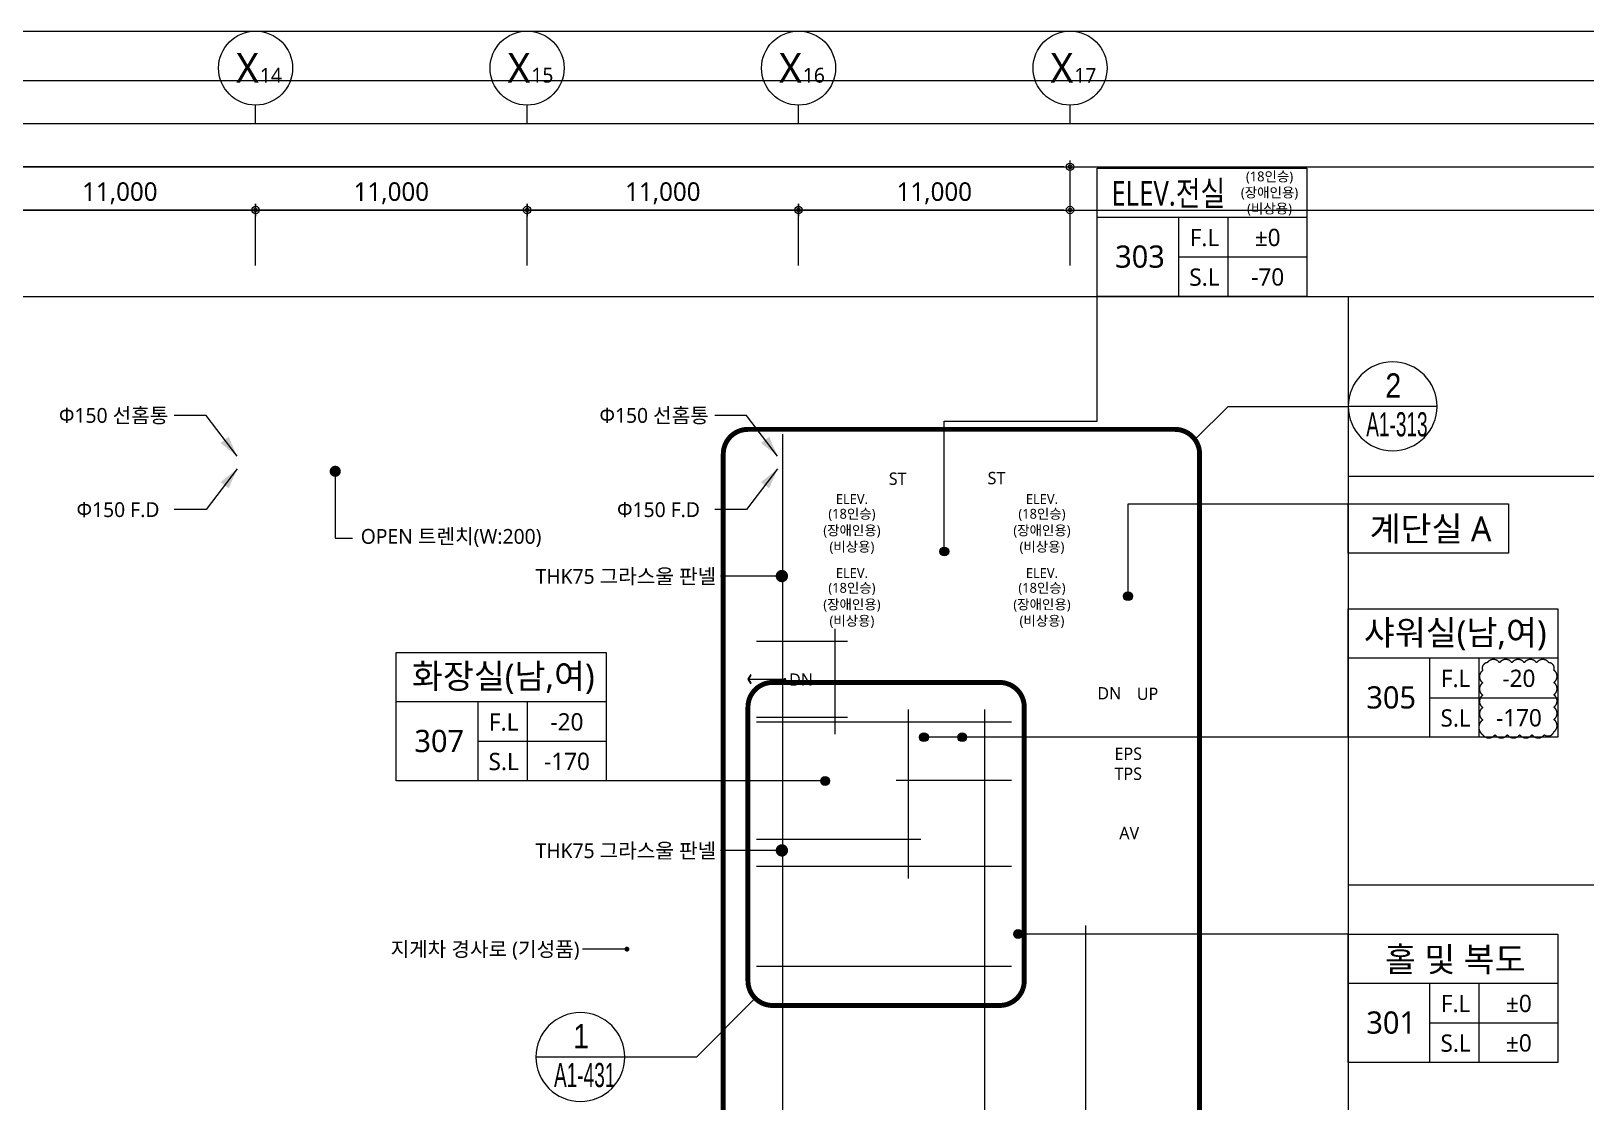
# Model space of a CAD drawing. Header units: millimetres. Extents: x 45782458 to 46215946, y 191740 to 1509539.
# Drawn here: x 46089677 to 46152674, y 718048 to 761440 of the extents above; entities that cross this region are included whole.
import ezdxf
from ezdxf.enums import TextEntityAlignment as Align

# ---------------------------------------------------------------- set-up
doc = ezdxf.new("R2010")
doc.units = ezdxf.units.MM
doc.header["$LTSCALE"] = 1000
doc.header["$MEASUREMENT"] = 0
doc.header["$PDSIZE"] = -10
for name, pattern in [('ACAD_ISO03W100', [30, 12, -18]), ('CEN', [62, 60, -1, 0, -1]), ('SYM$0$DASHDOT', [1, 0.5, -0.25, 0, -0.25])]:
    doc.linetypes.add(name, pattern=pattern)
doc.layers.get('0').update_dxf_attribs({"linetype": 'CONTINUOUS'})
doc.layers.get('Defpoints').update_dxf_attribs({"color": 171, "linetype": 'CONTINUOUS'})
for name, color, linetype in [('cen', 14, 'CONTINUOUS'), ('Center(AR)', 30, 'CEN'), ('DIM', 7, 'CONTINUOUS'), ('LED', 7, 'CONTINUOUS'), ('NDIM', 7, 'CONTINUOUS'), ('SYM(AXIS)', 7, 'CONTINUOUS'), ('SYM(STAIR)', 251, 'CONTINUOUS'), ('TEXT(AXIS)', 2, 'CONTINUOUS'), ('TEXT(MIN)', 7, 'CONTINUOUS'), ('TEXT(노트)', 7, 'CONTINUOUS'), ('TEXT(실명)', 3, 'CONTINUOUS'), ('TEXT-기입', 6, 'CONTINUOUS'), ('TITLE', 7, 'CONTINUOUS'), ('구간정리', 6, 'CONTINUOUS'), ('구간정리-TEXT', 3, 'CONTINUOUS')]:
    doc.layers.add(name, color=color, linetype=linetype)
doc.layers.add('VE변경사항적용-20220616', color=10, linetype='CONTINUOUS', plot=False)
doc.styles.add('CGS', font='cgse', dxfattribs={"bigfont": 'cgs'})
doc.styles.add('SYM$0$ARIAL', font='arial.ttf')
doc.styles.add('SYM$0$돋움', font='', dxfattribs={"width": 0.9})
doc.styles.add('TE', font='malgun_0.ttf')
doc.styles.add('궁서체', font='')
doc.styles.add('나눔바른고딕', font='NanumBarunGothic.ttf')
doc.styles.get('SYM$0$돋움').set_extended_font_data('Dotum')
doc.styles.get('궁서체').set_extended_font_data('GungsuhChe')
doc.dimstyles.new('BA', dxfattribs={"dimscale": 500, "dimtxt": 3, "dimasz": 1, "dimexe": 1, "dimexo": 5, "dimgap": 0.9, "dimtad": 1, "dimdec": 0, "dimdsep": 46, "dimlunit": 6, "dimtxsty": 'TE', "dimblk": 'DDD', "dimcen": 2.5, "dimclrd": 256, "dimclre": 256, "dimclrt": 3, "dimazin": 2, "dimtfac": 1, "dimtdec": 0, "dimtix": 1, "dimtmove": 2, "dimatfit": 3, "dimldrblk": 'DDD', "dimfxl": 1, "dimtolj": 1, "dimtzin": 0, "dimarcsym": 2})
doc.dimstyles.new('CPDIM1', dxfattribs={"dimtxt": 3, "dimasz": 2.5, "dimexe": 1.25, "dimexo": 5, "dimgap": 1.5, "dimtad": 1, "dimdec": 0, "dimzin": 1, "dimdsep": 46, "dimlunit": 6, "dimtxsty": '궁서체', "dimblk1": 'Z_DOT', "dimblk2": 'Z_DOT', "dimsah": 1, "dimcen": 2.5, "dimadec": 0, "dimazin": 0, "dimtfac": 1, "dimtdec": 0, "dimtix": 1, "dimtmove": 2, "dimatfit": 3, "dimldrblk": 'Z_DOT', "dimfxl": 1, "dimtolj": 1, "dimtzin": 1, "dimarcsym": 0})
doc.dimstyles.new('NDIM 1200', dxfattribs={"dimscale": 500, "dimtxt": 3, "dimasz": 1, "dimexe": 2, "dimexo": 2, "dimgap": 1, "dimtad": 1, "dimdec": 0, "dimdsep": 46, "dimtxsty": 'CGS', "dimblk": 'DOT0', "dimcen": 1, "dimdle": 8, "dimclrd": 2, "dimclre": 2, "dimclrt": 2, "dimadec": 0, "dimazin": 0, "dimtfac": 1, "dimtdec": 0, "dimtix": 1, "dimtmove": 2, "dimatfit": 3, "dimldrblk": 'DOT0', "dimfxl": 1, "dimtolj": 1, "dimtzin": 0, "dimlwd": -1, "dimlwe": -1, "dimarcsym": 0})

# ---------------------------------------------------------------- blocks, each defined once
blk = doc.blocks.new('DDD')
at = {"layer": 'DIM', "color": 0}
for p, q in [((-1, 0), (1, 0)), ((0, -1), (0, 1))]:
    blk.add_line(p, q, dxfattribs=at)
for radius in [0.6, 0.3]:
    blk.add_circle((0, 0), radius, dxfattribs=at)
blk = doc.blocks.new('*D365')
at = {"layer": 'Defpoints', "color": 0, "ltscale": 0.4, "transparency": 16777216}
for p in [(46087772, 754190), (46087772, 750690), (46098772, 750690)]:
    blk.add_point(p, dxfattribs=at)
at = {"layer": 'NDIM', "lineweight": -2, "ltscale": 0.4, "transparency": 16777216}
for p, q in [((46087772, 751940), (46087772, 754440)), ((46098522, 754190), (46088022, 754190)), ((46098772, 751940), (46098772, 754440))]:
    blk.add_line(p, q, dxfattribs=at)
at = {"layer": 'NDIM', "lineweight": -2, "ltscale": 0.4, "transparency": 16777216, "xscale": 250, "yscale": 250, "zscale": 250, "rotation": 180}
blk.add_blockref('DDD', (46087772, 754190), dxfattribs=at)
at = {"layer": 'NDIM', "lineweight": -2, "ltscale": 0.4, "transparency": 16777216, "xscale": 250, "yscale": 250, "zscale": 250}
blk.add_blockref('DDD', (46098772, 754190), dxfattribs=at)
at = {"layer": 'NDIM', "color": 3, "ltscale": 0.4, "transparency": 16777216, "insert": (46093272, 754868), "char_height": 750, "attachment_point": 5, "style": 'TE'}
blk.add_mtext('\\A1;11,000', dxfattribs=at)
blk = doc.blocks.new('*D366')
at = {"layer": 'Defpoints', "color": 0, "ltscale": 0.4, "transparency": 16777216}
for p in [(46098772, 754190), (46098772, 750690), (46109772, 750690)]:
    blk.add_point(p, dxfattribs=at)
at = {"layer": 'NDIM', "lineweight": -2, "ltscale": 0.4, "transparency": 16777216}
for p, q in [((46098772, 751940), (46098772, 754440)), ((46109522, 754190), (46099022, 754190)), ((46109772, 751940), (46109772, 754440))]:
    blk.add_line(p, q, dxfattribs=at)
at = {"layer": 'NDIM', "lineweight": -2, "ltscale": 0.4, "transparency": 16777216, "xscale": 250, "yscale": 250, "zscale": 250, "rotation": 180}
blk.add_blockref('DDD', (46098772, 754190), dxfattribs=at)
at = {"layer": 'NDIM', "lineweight": -2, "ltscale": 0.4, "transparency": 16777216, "xscale": 250, "yscale": 250, "zscale": 250}
blk.add_blockref('DDD', (46109772, 754190), dxfattribs=at)
at = {"layer": 'NDIM', "color": 3, "ltscale": 0.4, "transparency": 16777216, "insert": (46104272, 754868), "char_height": 750, "attachment_point": 5, "style": 'TE'}
blk.add_mtext('\\A1;11,000', dxfattribs=at)
blk = doc.blocks.new('A$C2F20087E')
at = {"layer": 'SYM(AXIS)'}
blk.add_line((600, 0), (600, 300), dxfattribs=at)
blk.add_circle((600, 900), 600, dxfattribs=at)
blk = doc.blocks.new('*D367')
at = {"layer": 'Defpoints', "color": 0, "ltscale": 0.4, "transparency": 16777216}
for p in [(46109772, 754190), (46109772, 750690), (46120772, 750690)]:
    blk.add_point(p, dxfattribs=at)
at = {"layer": 'NDIM', "lineweight": -2, "ltscale": 0.4, "transparency": 16777216}
for p, q in [((46109772, 751940), (46109772, 754440)), ((46120522, 754190), (46110022, 754190)), ((46120772, 751940), (46120772, 754440))]:
    blk.add_line(p, q, dxfattribs=at)
at = {"layer": 'NDIM', "lineweight": -2, "ltscale": 0.4, "transparency": 16777216, "xscale": 250, "yscale": 250, "zscale": 250, "rotation": 180}
blk.add_blockref('DDD', (46109772, 754190), dxfattribs=at)
at = {"layer": 'NDIM', "lineweight": -2, "ltscale": 0.4, "transparency": 16777216, "xscale": 250, "yscale": 250, "zscale": 250}
blk.add_blockref('DDD', (46120772, 754190), dxfattribs=at)
at = {"layer": 'NDIM', "color": 3, "ltscale": 0.4, "transparency": 16777216, "insert": (46115272, 754868), "char_height": 750, "attachment_point": 5, "style": 'TE'}
blk.add_mtext('\\A1;11,000', dxfattribs=at)
blk = doc.blocks.new('*D368')
at = {"layer": 'Defpoints', "color": 0, "ltscale": 0.4, "transparency": 16777216}
for p in [(46120772, 754190), (46120772, 750690), (46131772, 750690)]:
    blk.add_point(p, dxfattribs=at)
at = {"layer": 'NDIM', "lineweight": -2, "ltscale": 0.4, "transparency": 16777216}
for p, q in [((46120772, 751940), (46120772, 754440)), ((46131522, 754190), (46121022, 754190)), ((46131772, 751940), (46131772, 754440))]:
    blk.add_line(p, q, dxfattribs=at)
at = {"layer": 'NDIM', "lineweight": -2, "ltscale": 0.4, "transparency": 16777216, "xscale": 250, "yscale": 250, "zscale": 250, "rotation": 180}
blk.add_blockref('DDD', (46120772, 754190), dxfattribs=at)
at = {"layer": 'NDIM', "lineweight": -2, "ltscale": 0.4, "transparency": 16777216, "xscale": 250, "yscale": 250, "zscale": 250}
blk.add_blockref('DDD', (46131772, 754190), dxfattribs=at)
at = {"layer": 'NDIM', "color": 3, "ltscale": 0.4, "transparency": 16777216, "insert": (46126272, 754868), "char_height": 750, "attachment_point": 5, "style": 'TE'}
blk.add_mtext('\\A1;11,000', dxfattribs=at)
blk = doc.blocks.new('A$C51E23882')
at = {"layer": 'TITLE'}
blk.add_lwpolyline([(8500, 0), (0, 0), (0, 5200), (8500, 5200)], close=True, dxfattribs=at)
for points in [[(8500, 3200), (0, 3200)], [(3300, 3200), (3300, 0)], [(5300, 3200), (5300, 0)], [(3300, 1600), (8500, 1600)]]:
    blk.add_lwpolyline(points, dxfattribs=at)
at = {"layer": 'TITLE', "style": '나눔바른고딕'}
for s, p in [('F.L', (4352, 2378)), ('S.L', (4352, 778))]:
    blk.add_text(s, height=700, dxfattribs=at).set_placement(p, align=Align.MIDDLE)
blk = doc.blocks.new('A$C31C7260E')
at = {"layer": 'TITLE'}
for points in [[(0, 0), (0, 4000), (13000, 4000), (13000, 0)], [(13000, 0), (0, 0)]]:
    blk.add_lwpolyline(points, dxfattribs=at)
blk = doc.blocks.new('DOT0')
blk.add_line((-3, 0), (3, 0))
at = {"color": 6}
blk.add_circle((0, 0), 0.75, dxfattribs=at)
blk = doc.blocks.new('Z_DOT')
at = {"layer": 'DIM', "color": 0}
for p, q in [((-1, 0), (1, 0)), ((0, -1), (0, 1))]:
    blk.add_line(p, q, dxfattribs=at)
for radius in [0.5, 0.25]:
    blk.add_circle((0, 0), radius, dxfattribs=at)
blk = doc.blocks.new('SYM$0$det-tar-wi')
at = {"layer": '구간정리', "ltscale": 0.2}
blk.add_line((0, 0), (11, 0), dxfattribs=at)
blk.add_circle((5.5, 0), 5.5, dxfattribs=at)
at = {"layer": '구간정리-TEXT', "color": 3, "style": 'SYM$0$ARIAL'}
blk.add_attdef('2', text='', height=3, dxfattribs=at).set_placement((5.5, 2.58), align=Align.MIDDLE_CENTER)
at = {"layer": '구간정리-TEXT', "color": 3, "style": 'SYM$0$ARIAL', "width": 0.6}
blk.add_attdef('A1.00', text='', height=3, dxfattribs=at).set_placement((5.57, -2.22), align=Align.MIDDLE_CENTER)

msp = doc.modelspace()

# ---------------------------------------------------------------- hatches: boundary and pattern name
at = {"layer": 'LED'}
h = msp.add_hatch(color=256, dxfattribs=at)
h.dxf.hatch_style = 1
edge = h.paths.add_edge_path()
edge.add_arc((46126677.8, 740351.5), 180, 180, 540, ccw=False)
h = msp.add_hatch(color=256, dxfattribs=at)
h.dxf.hatch_style = 1
edge = h.paths.add_edge_path()
edge.add_arc((46134122.3, 738539.8), 180, 180, 540, ccw=False)
h = msp.add_hatch(color=256, dxfattribs=at)
h.dxf.hatch_style = 1
edge = h.paths.add_edge_path()
edge.add_arc((46125852.3, 732826.3), 180, 180, 540, ccw=False)
h = msp.add_hatch(color=256, dxfattribs=at)
h.dxf.hatch_style = 1
edge = h.paths.add_edge_path()
edge.add_arc((46127402.3, 732826.3), 180, 180, 540, ccw=False)
h = msp.add_hatch(color=256, dxfattribs=at)
h.dxf.hatch_style = 1
edge = h.paths.add_edge_path()
edge.add_arc((46121848.7, 731052.5), 180, 270, 630, ccw=False)
h = msp.add_hatch(color=256, dxfattribs=at)
h.dxf.hatch_style = 1
edge = h.paths.add_edge_path()
edge.add_arc((46129668.6, 724851.3), 180, 180, 540, ccw=False)

# ---------------------------------------------------------------- linework, layer by layer
at = {"ltscale": 10000}
for points in [[(46126674.7, 740308), (46126674.7, 745639.7), (46132865.1, 745639.7), (46132865.1, 750690.2)], [(46134122.3, 738539.8), (46134122.3, 742286), (46143042.2, 742286)], [(46143042.2, 732826.3), (46125852.3, 732826.3)], [(46121848.7, 731062), (46112972.3, 731061.9)], [(46143042.2, 724851.3), (46129668.6, 724851.3)]]:
    msp.add_lwpolyline(points, dxfattribs=at)
at = {"layer": 'cen', "ltscale": 10000}
for p, q in [((46143042.2, 743401.3), (46172222.3, 743401.3)), ((46143042.2, 726851.3), (46172222.3, 726851.3))]:
    msp.add_line(p, q, dxfattribs=at)
at = {"layer": 'Center(AR)'}
for p, q in [((46120134.8, 716388.8), (46120134.8, 745101.3)), ((46122259.8, 732951.3), (46122259.8, 737213.8)), ((46119072.3, 736713.8), (46122759.8, 736713.8)), ((46125222.3, 727101.3), (46125222.3, 733951.3)), ((46128322.3, 716388.8), (46128322.3, 733951.3)), ((46119072.3, 733638.8), (46122759.8, 733638.8)), ((46119072.3, 733451.3), (46129397.3, 733451.3)), ((46124722.3, 731081.3), (46129397.3, 731081.3)), ((46119072.3, 728701.3), (46125722.3, 728701.3)), ((46119072.3, 727601.3), (46129397.3, 727601.3)), ((46132409.8, 648551.3), (46132409.8, 725201.3)), ((46119072.3, 723551.3), (46129397.3, 723551.3))]:
    msp.add_line(p, q, dxfattribs=at)
at = {"layer": 'Defpoints'}
for points in [[(46182972.3, 623740.2), (46006272.3, 623740.2), (46006272.3, 761440.2), (46182972.3, 761440.2)], [(46180972.3, 625740.2), (46010022.3, 625740.2), (46010022.3, 759440.2), (46180972.3, 759440.2)], [(46179222.3, 627490.2), (46011772.3, 627490.2), (46011772.3, 757690.2), (46179222.3, 757690.2)], [(46177472.3, 629240.2), (46013522.3, 629240.2), (46013522.3, 755940.2), (46177472.3, 755940.2)], [(46175722.3, 630990.2), (46015272.3, 630990.2), (46015272.3, 754190.2), (46175722.3, 754190.2)], [(46172222.3, 634490.2), (46018772.3, 634490.2), (46018772.3, 750690.2), (46172222.3, 750690.2)], [(46143042.2, 634490.2), (46018772.3, 634490.2), (46018772.3, 750690.2), (46143042.2, 750690.2)]]:
    msp.add_lwpolyline(points, close=True, dxfattribs=at)
at = {"layer": 'LED'}
for points in [[(46098022.3, 744213.8), (46096767.6, 745866.5), (46095479.7, 745866.5)], [(46119922.3, 744213.8), (46118667.6, 745866.5), (46117379.7, 745866.5)], [(46098022.3, 743701.3), (46096767.6, 742048.6), (46095479.7, 742048.6)], [(46119922.3, 743701.3), (46118667.6, 742048.6), (46117379.7, 742048.6)]]:
    msp.add_lwpolyline(points, dxfattribs=at)
for centre in [(46126677.8, 740351.5), (46134122.3, 738539.8), (46125852.3, 732826.3), (46127402.3, 732826.3), (46121848.7, 731052.5), (46129668.6, 724851.3)]:
    msp.add_circle(centre, 180, dxfattribs=at)
for points in [[(46098022.3, 744213.8), (46097352.5, 744751.6), (46097684.4, 745003.5)], [(46119922.3, 744213.8), (46119252.5, 744751.6), (46119584.4, 745003.5)], [(46098022.3, 743701.3), (46097352.5, 743163.6), (46097684.4, 742911.6)], [(46119922.3, 743701.3), (46119252.5, 743163.6), (46119584.4, 742911.6)]]:
    msp.add_solid(points, dxfattribs=at)
at = {"layer": 'NDIM', "ltscale": 0.4}
for p, q in [((46131772.3, 751940.2), (46131772.3, 756190.2)), ((46131522.3, 755940.2), (46018772.3, 755940.2))]:
    msp.add_line(p, q, dxfattribs=at)
at = {"layer": 'SYM(STAIR)'}
msp.add_lwpolyline([(46118823.5, 735001.1), (46118848.3, 735015.4), (46118755.3, 735176.3), (46118848.3, 735337.3), (46118823.5, 735351.6), (46118722.3, 735176.3)], close=True, dxfattribs=at)
msp.add_lwpolyline([(46118722.3, 735176.3), (46120222.3, 735176.3)], dxfattribs=at)
at = {"layer": 'SYM(STAIR)', "const_width": 50}
msp.add_lwpolyline([(46120222.3, 735201.3, -1), (46120222.3, 735151.3, -1)], format="xyb", close=True, dxfattribs=at)
at = {"layer": 'VE변경사항적용-20220616', "linetype": 'ACAD_ISO03W100'}
msp.add_lwpolyline([(46148491.8, 732929.3, 0.5205671), (46148991.8, 732929.3, 0.5205671), (46149491.8, 732929.3, 0.5205671), (46149991.8, 732929.3, 0.5205671), (46150491.8, 732929.3, 0.5205671), (46150991.8, 732929.3, 0.5205671), (46151376.1, 733045, 0.5205671), (46151376.1, 733545, 0.5205671), (46151376.1, 734045, 0.5205671), (46151376.1, 734545, 0.5205671), (46151376.1, 735045, 0.5205671), (46151376.1, 735545, 0.5205671), (46151176.1, 735845, 0.5205671), (46150676.1, 735845, 0.5205671), (46150176.1, 735845, 0.5205671), (46149676.1, 735845, 0.5205671), (46149176.1, 735845, 0.5205671), (46148676.1, 735845, 0.5205671), (46148491.8, 735529.3, 0.5205671), (46148491.8, 735029.3, 0.5205671), (46148491.8, 734529.3, 0.5205671), (46148491.8, 734029.3, 0.5205671), (46148491.8, 733529.3, 0.5205671)], format="xyb", close=True, dxfattribs=at)
at = {"layer": '구간정리', "ltscale": 0.2}
for points in [[(46136835.1, 744883.9), (46138185, 746233.9), (46143042.2, 746233.9)], [(46119015.2, 722249.2), (46116631.1, 719865.2), (46113732.3, 719865.2)]]:
    msp.add_lwpolyline(points, dxfattribs=at)
at = {"layer": '구간정리', "linetype": 'SYM$0$DASHDOT', "ltscale": 2, "const_width": 200}
for points in [[(46118722.3, 713251.3), (46136022.3, 713251.3, 0.4142136), (46137022.3, 714251.3), (46137022.3, 744301.3, 0.4142136), (46136022.3, 745301.3), (46118722.3, 745301.3, 0.4142136), (46117722.3, 744301.3), (46117722.3, 714251.3, 0.4142136)], [(46119722.3, 721956.3), (46128917.3, 721956.3, 0.4142136), (46129917.3, 722956.3), (46129917.3, 734046.3, 0.4142136), (46128917.3, 735046.3), (46119722.3, 735046.3, 0.4142136), (46118722.3, 734046.3), (46118722.3, 722956.3, 0.4142136)]]:
    msp.add_lwpolyline(points, format="xyb", close=True, dxfattribs=at)

# ---------------------------------------------------------------- block references
for name, p, xscale, yscale, zscale in [('A$C2F20087E', (46097272.3, 757690.2), 2.5, 2.5, 2.5), ('A$C2F20087E', (46108272.3, 757690.2), 2.5, 2.5, 2.5), ('A$C2F20087E', (46119272.3, 757690.2), 2.5, 2.5, 2.5), ('A$C2F20087E', (46130272.3, 757690.2), 2.5, 2.5, 2.5), ('A$C31C7260E', (46143042.2, 740286), 0.5, 0.5, 0.5)]:
    msp.add_blockref(name, p, dxfattribs=dict(xscale=xscale, yscale=yscale, zscale=zscale))
for p in [(46132865.1, 750690.2), (46143042.2, 732826.3), (46104472.3, 731061.9), (46143042.2, 719651.3)]:
    msp.add_blockref('A$C51E23882', p)
at = {"layer": 'NDIM', "ltscale": 0.4, "xscale": 250, "yscale": 250, "zscale": 250}
msp.add_blockref('DDD', (46131772.3, 755940.2), dxfattribs=at)
at = {"layer": '구간정리'}
ref = msp.add_blockref('SYM$0$det-tar-wi', (46146642.2, 746233.9), dxfattribs=dict(at, xscale=-327.2727272727273, yscale=327.2727272727273, zscale=327.2727272727273))
ref.add_attrib('A1.00', 'A1-313', dxfattribs={"layer": '구간정리-TEXT', "color": 3, "height": 981.82, "style": 'SYM$0$돋움', "width": 0.6}).set_placement((46145016.8, 745506.3), align=Align.MIDDLE_CENTER)
ref.add_attrib('2', '2', dxfattribs={"layer": '구간정리-TEXT', "color": 3, "height": 981.8, "style": 'SYM$0$돋움', "width": 0.9}).set_placement((46144869.8, 747079.3), align=Align.MIDDLE_CENTER)
ref = msp.add_blockref('SYM$0$det-tar-wi', (46113732.3, 719865.2), dxfattribs=dict(at, xscale=-327.2727272727273, yscale=327.2727272727273, zscale=327.2727272727273))
ref.add_attrib('A1.00', 'A1-431', dxfattribs={"layer": '구간정리-TEXT', "color": 3, "height": 981.82, "style": 'SYM$0$돋움', "width": 0.6}).set_placement((46112106.9, 719137.6), align=Align.MIDDLE_CENTER)
ref.add_attrib('2', '1', dxfattribs={"layer": '구간정리-TEXT', "color": 3, "height": 981.8, "style": 'SYM$0$돋움', "width": 0.9}).set_placement((46111959.9, 720710.6), align=Align.MIDDLE_CENTER)

# ---------------------------------------------------------------- texts
at = {"layer": 'TEXT(AXIS)', "style": '나눔바른고딕'}
for s, height, p in [('X', 1200, (46098443.2, 759950.1)), ('X', 1200, (46109443.2, 759950.1)), ('X', 1200, (46120443.2, 759950.1)), ('X', 1200, (46131443.2, 759950.1)), ('14', 600, (46099391.3, 759650.2)), ('15', 600, (46110391.3, 759650.2)), ('16', 600, (46121391.3, 759650.2)), ('17', 600, (46132391.3, 759650.2))]:
    msp.add_text(s, height=height, dxfattribs=at).set_placement(p, align=Align.MIDDLE)
at = {"layer": 'TEXT(MIN)', "style": '나눔바른고딕'}
for s, p in [('(18인승)', (46139855.8, 755349.4)), ('(장애인용)', (46139855.8, 754699.4)), ('(비상용)', (46139855.8, 754049.4))]:
    msp.add_text(s, height=400, dxfattribs=at).set_placement(p, align=Align.CENTER)
for s, p in [('Φ150 선홈통', (46095237.6, 745866.5)), ('Φ150 선홈통', (46117137.6, 745866.5)), ('THK75 그라스울 판넬', (46117433.7, 739343.9)), ('THK75 그라스울 판넬', (46117433.7, 728227.1)), ('지게차 경사로 (기성품)', (46111895.7, 724238.8))]:
    msp.add_text(s, height=600, dxfattribs=at).set_placement(p, align=Align.MIDDLE_RIGHT)
for s, p in [('ST', (46124788.7, 743302.7)), ('ST', (46128792.6, 743327.7)), ('DN', (46120874.2, 735160.6)), ('DN', (46133363.2, 734605.3)), ('UP', (46134913.2, 734586.7)), ('EPS', (46134130.9, 732157.5)), ('TPS', (46134130.9, 731346)), ('AV', (46134169.8, 728944.3))]:
    msp.add_text(s, height=500, dxfattribs=at).set_placement(p, align=Align.MIDDLE_CENTER)
for s, p in [('Φ150 F.D', (46091518.6, 742048.6)), ('Φ150 F.D', (46113418.6, 742048.6)), ('OPEN 트렌치(W:200)', (46103033.7, 740964.1))]:
    msp.add_text(s, height=600, dxfattribs=at).set_placement(p, align=Align.MIDDLE_LEFT)
at = {"layer": 'TEXT(노트)', "style": '나눔바른고딕'}
for s, p in [('(18인승)', (46122934.7, 741860.1)), ('ELEV.', (46122934.7, 742474.5)), ('(18인승)', (46130634.7, 741860.1)), ('ELEV.', (46130634.7, 742474.5)), ('(장애인용)', (46122934.7, 741188.1)), ('(장애인용)', (46130634.7, 741188.1)), ('(비상용)', (46122934.7, 740527.1)), ('(비상용)', (46130634.7, 740527.1)), ('ELEV.', (46122934.7, 739474.5)), ('ELEV.', (46130634.7, 739474.5)), ('(18인승)', (46122934.7, 738860.1)), ('(18인승)', (46130634.7, 738860.1)), ('(장애인용)', (46122934.7, 738188.1)), ('(장애인용)', (46130634.7, 738188.1)), ('(비상용)', (46122934.7, 737527.1)), ('(비상용)', (46130634.7, 737527.1))]:
    msp.add_text(s, height=400, dxfattribs=at).set_placement(p, align=Align.MIDDLE)
at = {"layer": 'TEXT(실명)', "style": '나눔바른고딕', "width": 0.8}
msp.add_text('ELEV.전실', height=1000, dxfattribs=at).set_placement((46135754.9, 754884.3), align=Align.MIDDLE)
at = {"layer": 'TEXT(실명)', "style": '나눔바른고딕'}
for s, p in [('계단실 A', (46146379.9, 741280.1)), ('샤워실(남,여)', (46147379.9, 737020.5)), ('화장실(남,여)', (46108810, 735256)), ('홀 및 복도', (46147379.9, 723845.5))]:
    msp.add_text(s, height=1000, dxfattribs=at).set_placement(p, align=Align.MIDDLE)
at = {"layer": 'TEXT-기입', "style": '나눔바른고딕'}
for s, height, p in [('±0', 700, (46139781.2, 753078)), ('303', 900, (46134606.4, 752303.5)), ('-70', 700, (46139781.2, 751478)), ('-20', 700, (46149958.3, 735214.2)), ('305', 900, (46144783.5, 734439.7)), ('-170', 700, (46149958.3, 733614.2)), ('-20', 700, (46111388.4, 733449.8)), ('307', 900, (46106213.6, 732675.2)), ('-170', 700, (46111388.4, 731849.8)), ('±0', 700, (46149958.3, 722039.2)), ('301', 900, (46144783.5, 721264.7)), ('±0', 700, (46149958.3, 720439.2))]:
    msp.add_text(s, height=height, dxfattribs=at).set_placement(p, align=Align.MIDDLE)

# ---------------------------------------------------------------- dimensions: what is measured, and where the dimension line sits
at = {"layer": 'NDIM', "ltscale": 0.4}
for base, p1, p2, picture, middle in [((46087772.3, 754190.2), (46098772.3, 750690.2), (46087772.3, 750690.2), '*D365', (46093272.3, 754867.6)), ((46098772.3, 754190.2), (46109772.3, 750690.2), (46098772.3, 750690.2), '*D366', (46104272.3, 754867.6)), ((46109772.3, 754190.2), (46120772.3, 750690.2), (46109772.3, 750690.2), '*D367', (46115272.3, 754867.6)), ((46120772.3, 754190.2), (46131772.3, 750690.2), (46120772.3, 750690.2), '*D368', (46126272.3, 754867.6))]:
    dim = msp.add_linear_dim(base=base, p1=p1, p2=p2, angle=180, dimstyle='BA', override={"dimscale": 250}, dxfattribs=at)
    dim.commit()
    dim.dimension.update_dxf_attribs({"geometry": picture, "text_midpoint": middle})

# ---------------------------------------------------------------- leaders
at = {"ltscale": 10000}
msp.add_leader([(46102000.3, 743601.3), (46102000.3, 740893.4), (46102700.3, 740893.4)], dimstyle='CPDIM1', override={"dimtxt": 3000, "dimasz": 450, "dimgap": 1, "dimtad": 0, "dimzin": 0, "dimtxsty": 'CGS', "dimldrblk": 'Dot'}, dxfattribs=at)
at = {"layer": 'LED', "ltscale": 10000}
for points, override in [([(46120097.3, 739356.2), (46117605.9, 739356.2)], {"dimtad": 0, "dimclrd": 256, "dimldrblk": 'Dot'}), ([(46120097.3, 728239.3), (46117605.9, 728239.3)], {"dimtad": 0, "dimclrd": 256, "dimldrblk": 'Dot'}), ([(46113818.3, 724238.8), (46112018.3, 724238.8)], {"dimasz": 0.4, "dimtad": 0, "dimclrd": 256, "dimldrblk": 'Dot'})]:
    msp.add_leader(points, dimstyle='NDIM 1200', override=override, dxfattribs=at)

doc.saveas('drawing.dxf')
